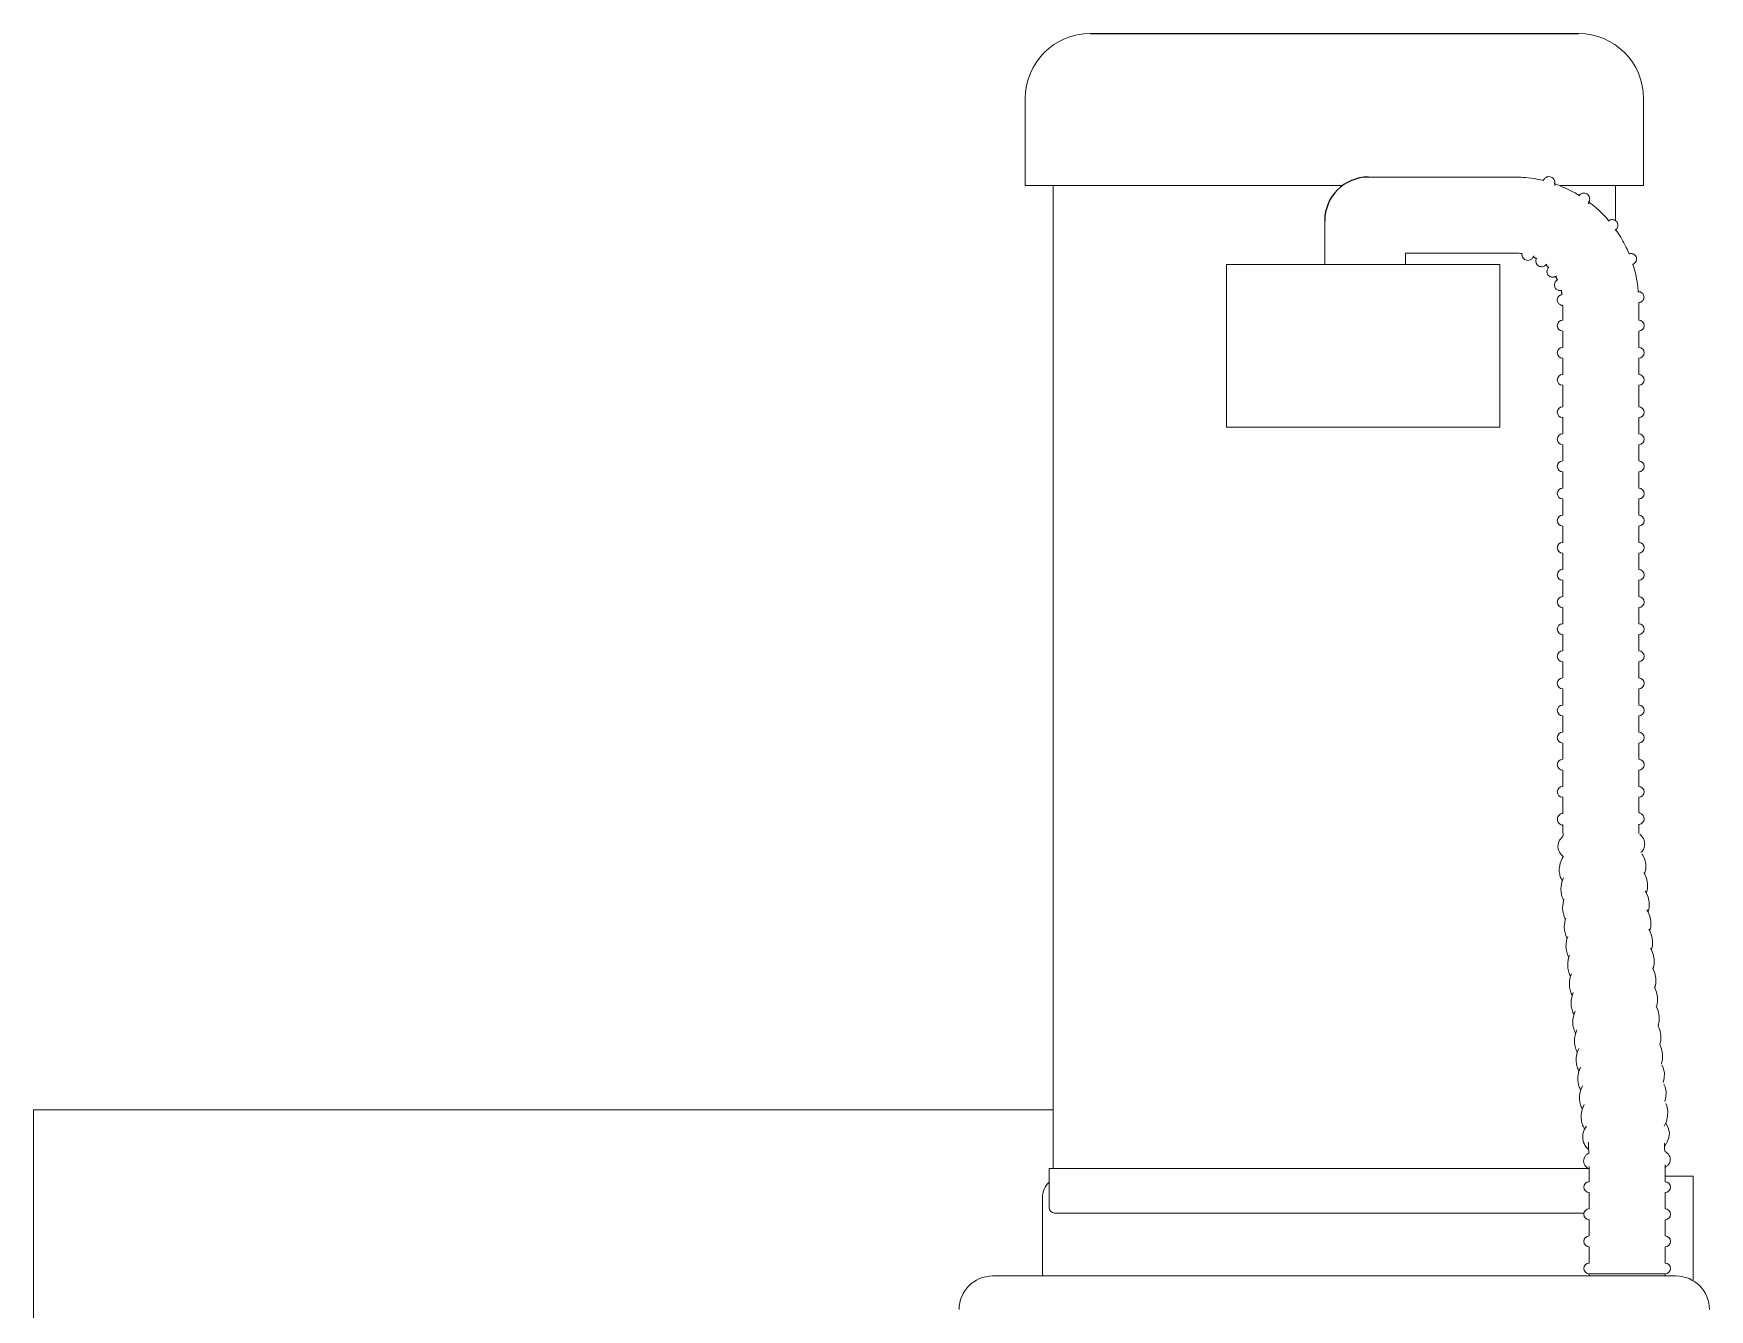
# Model space of a CAD drawing. Header units: inches. Extents: x 1.3 to 23.5, y 7.2 to 20.2.
# Drawn here: x 1.27 to 7.7, y 15.31 to 20.21 of the extents above; entities that cross this region are included whole.
import ezdxf

# ---------------------------------------------------------------- set-up
doc = ezdxf.new("R2010")
doc.units = ezdxf.units.IN
doc.header["$MEASUREMENT"] = 0

msp = doc.modelspace()

# ---------------------------------------------------------------- linework, layer by layer
msp.add_line((5.324454, 20.207465), (7.199454, 20.207465))
at = {"color": 7, "linetype": 'Continuous', "lineweight": 15}
for p, q in [((6.293915, 19.624131), (5.074454, 19.624131)), ((7.449454, 19.624131), (7.130589, 19.624131)), ((7.130589, 19.624131), (7.130589, 19.621411)), ((5.84729, 18.695798), (5.84729, 19.320798)), ((5.84729, 19.320798), (5.9004, 19.320798)), ((5.9004, 19.320798), (5.901562, 19.320798)), ((5.901562, 19.320798), (6.897757, 19.320798)), ((6.534687, 19.364098), (6.963622, 19.364098)), ((6.897757, 18.695798), (6.897757, 19.320798)), ((7.139438, 19.064498), (7.138883, 19.064498)), ((7.139438, 18.960331), (7.138883, 18.960331)), ((7.139438, 18.856165), (7.138883, 18.856165)), ((5.84729, 18.695798), (5.9004, 18.695798)), ((5.9004, 18.695798), (5.901562, 18.695798)), ((5.901562, 18.695798), (6.897757, 18.695798)), ((7.139438, 18.732108), (7.138883, 18.732108)), ((7.139438, 18.627941), (7.138883, 18.627941)), ((7.139438, 18.523774), (7.138883, 18.523774)), ((7.139438, 18.419608), (7.138883, 18.419608)), ((7.139438, 18.315441), (7.138883, 18.315441)), ((7.139438, 18.211274), (7.138883, 18.211274)), ((7.139438, 18.107108), (7.138883, 18.107108)), ((7.139438, 18.002941), (7.138883, 18.002941)), ((7.139438, 17.898775), (7.138883, 17.898775)), ((7.139438, 17.794608), (7.138883, 17.794608)), ((7.139438, 17.690441), (7.138883, 17.690441)), ((7.139438, 17.586275), (7.138883, 17.586275)), ((7.139438, 17.482108), (7.138883, 17.482108)), ((7.139438, 17.377941), (7.138883, 17.377941)), ((7.139438, 17.273775), (7.138883, 17.273775)), ((1.265121, 10.040298), (1.265121, 16.073631)), ((1.265121, 16.073631), (5.181954, 16.073631)), ((7.239095, 15.847465), (5.16612, 15.847465)), ((7.53314, 15.818548), (7.64012, 15.818548)), ((7.64012, 15.818548), (7.64012, 15.416514)), ((5.14012, 15.434868), (5.14012, 15.735215)), ((5.186954, 15.676798), (7.220292, 15.676798)), ((7.573901, 15.434868), (4.948901, 15.434868)), ((7.240564, 15.442831), (7.532231, 15.442831))]:
    msp.add_line(p, q, dxfattribs=at)
at = {"color": 7, "linetype": 'Continuous', "lineweight": 15, "flags": 128}
for points in [[(7.140934, 17.044828), (7.136881, 17.038888), (7.12903, 17.020163), (7.125828, 17.004002), (7.125828, 17.004002)], [(7.453217, 16.979732), (7.457562, 16.997395), (7.457873, 17.016283), (7.454024, 17.034483), (7.446286, 17.051605), (7.443257, 17.055797)], [(7.142032, 16.96485), (7.135585, 16.948496), (7.13222, 16.930077), (7.13222, 16.930077)], [(7.460046, 16.906072), (7.463951, 16.923208), (7.464247, 16.943299), (7.460388, 16.962782), (7.452589, 16.981216), (7.451009, 16.983554)], [(7.144358, 16.881436), (7.142074, 16.875641), (7.138708, 16.857222), (7.138708, 16.857222)], [(7.466535, 16.833217), (7.470439, 16.850353), (7.470736, 16.870444), (7.466877, 16.889927), (7.459077, 16.908361), (7.455467, 16.913704)], [(7.151359, 16.809879), (7.148563, 16.802786), (7.145197, 16.784367), (7.145197, 16.784367)], [(7.473024, 16.760362), (7.476928, 16.777498), (7.477225, 16.797589), (7.473365, 16.817072), (7.465566, 16.835506), (7.461956, 16.840849)], [(7.158359, 16.738322), (7.155052, 16.729931), (7.151686, 16.711512), (7.151686, 16.711512)], [(7.479512, 16.687507), (7.483417, 16.704643), (7.483713, 16.724734), (7.479854, 16.744217), (7.472055, 16.762651), (7.469191, 16.766889)], [(7.486001, 16.614652), (7.489906, 16.631789), (7.490202, 16.651879), (7.486343, 16.671362), (7.478544, 16.689796), (7.476427, 16.692929)], [(7.16536, 16.666766), (7.161541, 16.657076), (7.158175, 16.638658), (7.158175, 16.638658)], [(7.49249, 16.541797), (7.496394, 16.558934), (7.496691, 16.579024), (7.492832, 16.598507), (7.485033, 16.616941), (7.483663, 16.618968)], [(7.17236, 16.595209), (7.168029, 16.584221), (7.164664, 16.565803), (7.164664, 16.565803)], [(7.498979, 16.468942), (7.502883, 16.486079), (7.50318, 16.506169), (7.49932, 16.525652), (7.491521, 16.544086), (7.490898, 16.545008)], [(7.179361, 16.523653), (7.174518, 16.511366), (7.171152, 16.492947), (7.171152, 16.492947)], [(7.186361, 16.452096), (7.181007, 16.438511), (7.177641, 16.420092), (7.177641, 16.420092)], [(7.505467, 16.396087), (7.509372, 16.413224), (7.509668, 16.433314), (7.505809, 16.452797), (7.498148, 16.470906)], [(7.193362, 16.380539), (7.187496, 16.365656), (7.18413, 16.347238), (7.18413, 16.347238)], [(7.511956, 16.323232), (7.515861, 16.340369), (7.516157, 16.360459), (7.512298, 16.379942), (7.505467, 16.396087)], [(7.200362, 16.308983), (7.193984, 16.292801), (7.190619, 16.274383), (7.190619, 16.274383)], [(7.518445, 16.250377), (7.522349, 16.267514), (7.522646, 16.287604), (7.518787, 16.307087), (7.512787, 16.321268)], [(7.207363, 16.237426), (7.200473, 16.219946), (7.197107, 16.201528), (7.197107, 16.201528)], [(7.524934, 16.177522), (7.528838, 16.194659), (7.529135, 16.214749), (7.525276, 16.234232), (7.520107, 16.24645)], [(7.214363, 16.165869), (7.206962, 16.147091), (7.203596, 16.128673), (7.203596, 16.128673)], [(7.531422, 16.104667), (7.535327, 16.121804), (7.535624, 16.141894), (7.531764, 16.161377), (7.527426, 16.171631)], [(7.221373, 16.094218), (7.221251, 16.094025), (7.213451, 16.074236), (7.210085, 16.055818), (7.210085, 16.055818)], [(7.528607, 16.009763), (7.537223, 16.02879), (7.541816, 16.048949), (7.542112, 16.069039), (7.538253, 16.088523), (7.534746, 16.096812)], [(7.229606, 16.010062), (7.221398, 15.996095), (7.216634, 15.9812), (7.216078, 15.977872), (7.216078, 15.977872)], [(7.529755, 15.934526), (7.532967, 15.937933), (7.541867, 15.952347), (7.547028, 15.967242), (7.548422, 15.983829), (7.545543, 15.999592), (7.53472, 16.023264)]]:
    msp.add_lwpolyline(points, dxfattribs=at)
at = {"color": 7, "linetype": 'Continuous', "lineweight": 15}
for centre, radius, start, end in [((5.324454, 19.957465), 0.25, 90, 180), ((7.199454, 19.957465), 0.25, 0, 90), ((7.138883, 19.085331), 0.020833, 90, 270), ((7.430549, 19.085331), 0.020833, 270, 90), ((7.138883, 18.981165), 0.020833, 90, 270), ((7.430549, 18.981165), 0.020833, 270, 90), ((7.138883, 18.876998), 0.020833, 90, 270), ((7.430549, 18.876998), 0.020833, 270, 90), ((7.138883, 18.752941), 0.020833, 90, 270), ((7.430549, 18.752941), 0.020833, 270, 90), ((7.138883, 18.648775), 0.020833, 90, 270), ((7.430549, 18.648775), 0.020833, 270, 90), ((7.138883, 18.544608), 0.020833, 90, 270), ((7.430549, 18.544608), 0.020833, 270, 90), ((7.138883, 18.440441), 0.020833, 90, 270), ((7.430549, 18.440441), 0.020833, 270, 90), ((7.138883, 18.336275), 0.020833, 90, 270), ((7.430549, 18.336275), 0.020833, 270, 90), ((7.138883, 18.232108), 0.020833, 90, 270), ((7.430549, 18.232108), 0.020833, 270, 90), ((7.138883, 18.127941), 0.020833, 90, 270), ((7.430549, 18.127941), 0.020833, 270, 90), ((7.138883, 18.023775), 0.020833, 90, 270), ((7.430549, 18.023775), 0.020833, 270, 90), ((7.138883, 17.919608), 0.020833, 90, 270), ((7.430549, 17.919608), 0.020833, 270, 90), ((7.138883, 17.815441), 0.020833, 90, 270), ((7.430549, 17.815441), 0.020833, 270, 90), ((7.138883, 17.711275), 0.020833, 90, 270), ((7.430549, 17.711275), 0.020833, 270, 90), ((7.138883, 17.607108), 0.020833, 90, 270), ((7.430549, 17.607108), 0.020833, 270, 90), ((7.138883, 17.502941), 0.020833, 90, 270), ((7.430549, 17.502941), 0.020833, 270, 90), ((7.138883, 17.398775), 0.020833, 90, 270), ((7.430549, 17.398775), 0.020833, 270, 90), ((7.138883, 17.294608), 0.020833, 90, 270), ((7.430549, 17.294608), 0.020833, 270, 90), ((5.223454, 15.735215), 0.083333, 133.4719993, 180), ((7.240564, 15.776165), 0.020833, 90, 270), ((7.532231, 15.776165), 0.020833, 270, 90), ((5.186954, 15.697631), 0.020833, 180, 270), ((7.240564, 15.671998), 0.020833, 90, 270), ((7.532231, 15.671998), 0.020833, 270, 90), ((7.240564, 15.567831), 0.020833, 90, 270), ((7.532231, 15.567831), 0.020833, 270, 90), ((7.240564, 15.463665), 0.020833, 90, 270), ((7.532231, 15.463665), 0.020833, 270, 90), ((4.948901, 15.306231), 0.128636, 90, 180), ((7.573901, 15.306231), 0.128636, 0, 90)]:
    msp.add_arc(centre, radius, start, end, dxfattribs=at)
msp.add_arc((6.392313, 19.488424), 0.167626, 90, 180)
for points in [[(5.074454, 19.957465), (5.074454, 19.624131)], [(7.449454, 19.624131), (7.449454, 19.957465)], [(6.96309, 19.656051), (6.392313, 19.656051)], [(5.181954, 19.624131), (5.181954, 16.472465)], [(7.341954, 19.624131), (7.341954, 19.488321)], [(6.224687, 19.488424), (6.224687, 19.320798)], [(6.534687, 19.320798), (6.534687, 19.364098)], [(7.023832, 19.350134), (7.039274, 19.342559)], [(7.073229, 19.319732), (7.085587, 19.307779)], [(7.110898, 19.275642), (7.11914, 19.260193)], [(7.128113, 19.220458), (7.131486, 19.220755)], [(7.133382, 19.221784), (7.13651, 19.204446)], [(7.138883, 19.163234), (7.138883, 19.106165)], [(7.430549, 19.106165), (7.430549, 19.174038)], [(7.138883, 19.064498), (7.138883, 19.001998)], [(7.430549, 19.001998), (7.430549, 19.064498)], [(7.138883, 18.960331), (7.138883, 18.897831)], [(7.430549, 18.897831), (7.430549, 18.960331)], [(7.138883, 18.856165), (7.138883, 18.773775)], [(7.430549, 18.773775), (7.430549, 18.856165)], [(7.138883, 18.732108), (7.138883, 18.669608)], [(7.430549, 18.669608), (7.430549, 18.732108)], [(7.138883, 18.627941), (7.138883, 18.565441)], [(7.430549, 18.565441), (7.430549, 18.627941)], [(7.138883, 18.523774), (7.138883, 18.461274)], [(7.430549, 18.461274), (7.430549, 18.523774)], [(7.138883, 18.419608), (7.138883, 18.357108)], [(7.430549, 18.357108), (7.430549, 18.419608)], [(7.138883, 18.315441), (7.138883, 18.252941)], [(7.430549, 18.252941), (7.430549, 18.315441)], [(7.138883, 18.211274), (7.138883, 18.148774)], [(7.430549, 18.148774), (7.430549, 18.211274)], [(7.138883, 18.107108), (7.138883, 18.044608)], [(7.430549, 18.044608), (7.430549, 18.107108)], [(7.138883, 18.002941), (7.138883, 17.940441)], [(7.430549, 17.940441), (7.430549, 18.002941)], [(7.138883, 17.898775), (7.138883, 17.836275)], [(7.430549, 17.836275), (7.430549, 17.898775)], [(7.138883, 17.794608), (7.138883, 17.732108)], [(7.430549, 17.732108), (7.430549, 17.794608)], [(7.138883, 17.690441), (7.138883, 17.627941)], [(7.430549, 17.627941), (7.430549, 17.690441)], [(7.138883, 17.586275), (7.138883, 17.523775)], [(7.430549, 17.523775), (7.430549, 17.586275)], [(7.138883, 17.482108), (7.138883, 17.419608)], [(7.430549, 17.419608), (7.430549, 17.482108)], [(7.138883, 17.377941), (7.138883, 17.315441)], [(7.430549, 17.315441), (7.430549, 17.377941)], [(7.138883, 17.273775), (7.138883, 17.213003)], [(7.430561, 17.215149), (7.430549, 17.273775)], [(7.138883, 17.220522), (7.138904, 17.210166)], [(7.430561, 17.215149), (7.430549, 17.220522)], [(5.181954, 16.472465), (5.181954, 15.847465)], [(5.16612, 15.847465), (5.16612, 15.697631)], [(7.240564, 15.798474), (7.240564, 15.796998)], [(7.532231, 15.796998), (7.532231, 15.798474)], [(7.240564, 15.755331), (7.240564, 15.692831)], [(7.532231, 15.692831), (7.532231, 15.755331)], [(7.240564, 15.651165), (7.240564, 15.588665)], [(7.532231, 15.588665), (7.532231, 15.651165)], [(7.240564, 15.546998), (7.240564, 15.484498)], [(7.532231, 15.484498), (7.532231, 15.546998)], [(7.240564, 15.442831), (7.240564, 15.434868)], [(7.532231, 15.434868), (7.532231, 15.442831)]]:
    msp.add_open_spline(points, degree=1, dxfattribs=at)
for points, knots in [([(7.066902, 19.64227), (7.057791, 19.644344), (7.034232, 19.649707), (6.999501, 19.654497), (6.973893, 19.65559), (6.96309, 19.656051)], [0, 0, 0, 0, 0.26717409, 0.6908418, 1, 1, 1, 1]), ([(7.108508, 19.623687), (7.108539, 19.62394), (7.109129, 19.628888), (7.109068, 19.633604), (7.107706, 19.641639), (7.104751, 19.648268), (7.098916, 19.654493), (7.090362, 19.65815), (7.081563, 19.65793), (7.074674, 19.655093), (7.06998, 19.651446), (7.066452, 19.647497), (7.064607, 19.64463), (7.063553, 19.642993)], [0, 0, 0, 0, 0.01211818, 0.23712795, 0.33345516, 0.41108971, 0.49115202, 0.57410953, 0.6564292, 0.72725889, 0.79975632, 0.88562011, 1, 1, 1, 1]), ([(7.204162, 19.584438), (7.196133, 19.58922), (7.175365, 19.60159), (7.142506, 19.617501), (7.11707, 19.626778), (7.105563, 19.630974)], [0, 0, 0, 0, 0.25658142, 0.66369908, 1, 1, 1, 1]), ([(7.236716, 19.552743), (7.238044, 19.555727), (7.240324, 19.560846), (7.242043, 19.566962), (7.242645, 19.573982), (7.240789, 19.581889), (7.235813, 19.589023), (7.228333, 19.593589), (7.220528, 19.594813), (7.214038, 19.593725), (7.209114, 19.591582), (7.205171, 19.589031), (7.202883, 19.587034), (7.201608, 19.585921)], [0, 0, 0, 0, 0.17810663, 0.30561608, 0.39420808, 0.46684663, 0.54251126, 0.61882491, 0.68819267, 0.75051074, 0.8163156, 0.89763048, 1, 1, 1, 1]), ([(7.316941, 19.487141), (7.310772, 19.494162), (7.294808, 19.512333), (7.268435, 19.537593), (7.247087, 19.554259), (7.237437, 19.561793)], [0, 0, 0, 0, 0.25653046, 0.66391044, 1, 1, 1, 1]), ([(7.340287, 19.450641), (7.340617, 19.450972), (7.342747, 19.453113), (7.344738, 19.455614), (7.34752, 19.459661), (7.349772, 19.464442), (7.350958, 19.471317), (7.349632, 19.479012), (7.345268, 19.486077), (7.338937, 19.490662), (7.332494, 19.492549), (7.327121, 19.492638), (7.322712, 19.491808), (7.319008, 19.490543), (7.316722, 19.489437), (7.315436, 19.488816)], [0, 0, 0, 0, 0.02802868, 0.18095286, 0.26734837, 0.34387967, 0.41143386, 0.48453147, 0.56045072, 0.63507306, 0.69665968, 0.75377471, 0.81350255, 0.89511962, 1, 1, 1, 1]), ([(7.394364, 19.359901), (7.390648, 19.368477), (7.381027, 19.390683), (7.363684, 19.422825), (7.348491, 19.445247), (7.341629, 19.455374)], [0, 0, 0, 0, 0.25654032, 0.66423348, 1, 1, 1, 1]), ([(6.963622, 19.364098), (6.964938, 19.364043), (6.971995, 19.363747), (6.978948, 19.362393), (6.984604, 19.361291)], [0, 0, 0, 0, 0.18644469, 1, 1, 1, 1]), ([(6.982166, 19.361664), (6.982255, 19.359667), (6.982415, 19.356078), (6.984243, 19.349455), (6.988693, 19.342572), (6.996004, 19.337223), (7.001931, 19.336532), (7.004862, 19.336191)], [0, 0, 0, 0, 0.25976665, 0.46692854, 0.64103648, 0.82248638, 1, 1, 1, 1]), ([(7.004862, 19.336191), (7.007877, 19.33658), (7.013363, 19.337289), (7.01912, 19.341053), (7.023047, 19.344841), (7.026059, 19.34877), (7.02788, 19.352012), (7.028807, 19.353663)], [0, 0, 0, 0, 0.19274698, 0.35073652, 0.52821649, 0.75985706, 1, 1, 1, 1]), ([(7.037393, 19.343273), (7.036925, 19.341793), (7.035976, 19.338788), (7.035294, 19.332733), (7.036881, 19.324702), (7.04149, 19.317478), (7.049058, 19.312257), (7.054665, 19.311658), (7.05747, 19.311359)], [0, 0, 0, 0, 0.191359534, 0.388474607, 0.535185311, 0.688787034, 0.84431833, 1, 1, 1, 1]), ([(7.05747, 19.311359), (7.060179, 19.311686), (7.065141, 19.312286), (7.070027, 19.314945), (7.073884, 19.317557), (7.076321, 19.319824), (7.077666, 19.321075)], [0, 0, 0, 0, 0.234242098, 0.429157544, 0.684937188, 1, 1, 1, 1]), ([(7.407124, 19.320049), (7.407913, 19.320426), (7.410099, 19.321472), (7.41224, 19.322736), (7.415844, 19.325523), (7.419219, 19.329405), (7.421981, 19.335033), (7.422906, 19.342278), (7.421101, 19.349834), (7.416916, 19.35587), (7.411795, 19.359649), (7.407009, 19.361505), (7.403047, 19.362133), (7.399934, 19.362162), (7.397007, 19.361856), (7.395315, 19.361596), (7.393949, 19.361253), (7.393779, 19.36121)], [0, 0, 0, 0, 0.07392637, 0.20476348, 0.26974423, 0.32309028, 0.38757334, 0.45982459, 0.53590516, 0.61120276, 0.6716603, 0.72410625, 0.77075552, 0.81630262, 0.87786814, 0.98482168, 1, 1, 1, 1]), ([(7.42904, 19.215049), (7.428131, 19.224352), (7.425777, 19.248444), (7.419122, 19.284352), (7.411538, 19.310352), (7.408116, 19.322085)], [0, 0, 0, 0, 0.25658768, 0.66451321, 1, 1, 1, 1]), ([(7.084736, 19.308831), (7.084255, 19.308278), (7.082999, 19.306832), (7.081193, 19.303969), (7.078984, 19.299024), (7.077984, 19.292098), (7.079564, 19.284388), (7.084151, 19.277495), (7.090516, 19.27317), (7.096143, 19.271632), (7.098937, 19.27153), (7.099924, 19.271494)], [0, 0, 0, 0, 0.0887944, 0.23205357, 0.35422089, 0.46816678, 0.59146768, 0.71892154, 0.84171371, 0.94405786, 1, 1, 1, 1]), ([(7.099924, 19.271494), (7.10227, 19.271739), (7.106585, 19.27219), (7.110832, 19.273986), (7.113289, 19.274968), (7.115251, 19.276108), (7.115325, 19.276151)], [0, 0, 0, 0, 0.299919535, 0.551772576, 0.983201649, 1, 1, 1, 1]), ([(7.117821, 19.260292), (7.117021, 19.259796), (7.115613, 19.258921), (7.112412, 19.256194), (7.109052, 19.25178), (7.10668, 19.245619), (7.106483, 19.238125), (7.109046, 19.230898), (7.113589, 19.225505), (7.118676, 19.222305), (7.12328, 19.220838), (7.126351, 19.220483), (7.127683, 19.220464), (7.128113, 19.220458)], [0, 0, 0, 0, 0.1221622, 0.21505392, 0.29930372, 0.4008037, 0.51245157, 0.62757171, 0.73402863, 0.82154734, 0.8983402, 0.96712201, 1, 1, 1, 1]), ([(7.134349, 19.204407), (7.13422, 19.204381), (7.133321, 19.204204), (7.130693, 19.203382), (7.126502, 19.201211), (7.121887, 19.19697), (7.118482, 19.190479), (7.117469, 19.182937), (7.119171, 19.175858), (7.122611, 19.17048), (7.126464, 19.167005), (7.130216, 19.164911), (7.133424, 19.163833), (7.135747, 19.163407), (7.137027, 19.163275), (7.137831, 19.163223), (7.138667, 19.163195), (7.139041, 19.163194), (7.139306, 19.163194)], [0, 0, 0, 0, 0.0076787, 0.05342019, 0.11420656, 0.21529818, 0.31731228, 0.42537935, 0.53692557, 0.6244062, 0.69745608, 0.75907371, 0.80915086, 0.84461262, 0.86637856, 0.88758333, 0.92034366, 1, 1, 1, 1]), ([(7.433367, 19.174344), (7.43367, 19.174393), (7.434404, 19.174512), (7.437095, 19.175162), (7.441406, 19.177033), (7.446436, 19.18122), (7.450202, 19.187598), (7.451534, 19.195305), (7.450048, 19.202553), (7.446674, 19.208134), (7.442832, 19.211749), (7.439054, 19.213945), (7.435785, 19.215096), (7.433372, 19.215562), (7.432021, 19.215709), (7.431199, 19.215764), (7.430413, 19.215793), (7.429788, 19.215799), (7.429252, 19.215791), (7.42896, 19.215787)], [0, 0, 0, 0, 0.020481668, 0.049652266, 0.116823904, 0.205627811, 0.305017255, 0.404027667, 0.509143246, 0.590917628, 0.658890469, 0.716303469, 0.763209615, 0.797079315, 0.817645756, 0.836726273, 0.865291056, 0.926806662, 1, 1, 1, 1]), ([(7.124551, 17.204935), (7.122987, 17.203024), (7.119763, 17.199085), (7.117465, 17.189856), (7.119282, 17.180766), (7.123805, 17.174072), (7.128734, 17.170059), (7.133294, 17.167643), (7.136213, 17.166685), (7.137722, 17.166189)], [0, 0, 0, 0, 0.13681343, 0.28194554, 0.43845934, 0.56788365, 0.69573149, 0.8426126, 1, 1, 1, 1]), ([(7.138883, 17.213003), (7.137334, 17.212516), (7.134143, 17.211381), (7.129533, 17.209322), (7.126025, 17.206233), (7.124551, 17.204935)], [0.710955347, 0.710955347, 0.710955347, 0.710955347, 0.811290964, 0.920702476, 1, 1, 1, 1]), ([(7.430939, 17.16803), (7.432768, 17.168641), (7.43655, 17.169904), (7.44227, 17.173), (7.448205, 17.17911), (7.451722, 17.187279), (7.451572, 17.196555), (7.448032, 17.204274), (7.443157, 17.209344), (7.438238, 17.212444), (7.434242, 17.214111), (7.431577, 17.214974), (7.430549, 17.215277)], [0, 0, 0, 0, 0.084368066, 0.17437847, 0.234884417, 0.297690082, 0.362018039, 0.422630569, 0.477765549, 0.537110208, 0.611621442, 0.657586968, 0.657586968, 0.657586968, 0.657586968]), ([(7.139844, 17.124238), (7.136555, 17.121235), (7.130401, 17.114601), (7.124132, 17.104377), (7.122143, 17.096989), (7.121352, 17.09405)], [0.896399348, 0.896399348, 0.896399348, 0.896399348, 0.933516212, 0.973547215, 1, 1, 1, 1]), ([(7.139235, 17.168628), (7.139295, 17.164013), (7.139491, 17.148993), (7.139853, 17.134336), (7.140104, 17.124182)], [0, 0, 0, 0, 0.307262062, 1, 1, 1, 1]), ([(7.431613, 17.134342), (7.431406, 17.142724), (7.431108, 17.154784), (7.430946, 17.167197), (7.430897, 17.170983)], [0, 0, 0, 0, 0.69494948, 1, 1, 1, 1]), ([(7.439339, 17.061218), (7.441333, 17.063359), (7.44647, 17.068871), (7.451526, 17.079397), (7.454291, 17.092543), (7.452783, 17.105915), (7.447335, 17.118297), (7.440792, 17.126532), (7.436296, 17.130814), (7.435092, 17.131886)], [0, 0, 0, 0, 0.024886288, 0.064094183, 0.101102879, 0.140513325, 0.178686466, 0.218006594, 0.231668321, 0.231668321, 0.231668321, 0.231668321]), ([(7.121352, 17.09405), (7.120908, 17.090838), (7.119852, 17.083194), (7.122174, 17.071047), (7.128389, 17.059135), (7.135044, 17.050848), (7.140339, 17.046982), (7.141717, 17.045975)], [0, 0, 0, 0, 0.17658643, 0.42025725, 0.66031763, 0.91160852, 1, 1, 1, 1]), ([(7.125828, 17.004002), (7.125595, 17.000251), (7.124978, 16.990296), (7.127703, 16.97434), (7.132074, 16.960912), (7.13649, 16.954293), (7.137358, 16.952992)], [0, 0, 0, 0, 0.21253196, 0.564142154, 0.914355623, 1, 1, 1, 1]), ([(7.13222, 16.930077), (7.132021, 16.926149), (7.131487, 16.91559), (7.134355, 16.898648), (7.138435, 16.88497), (7.142465, 16.878487), (7.142912, 16.877768)], [0, 0, 0, 0, 0.21831582, 0.58674412, 0.95411186, 1, 1, 1, 1]), ([(7.138708, 16.857222), (7.13851, 16.853294), (7.137976, 16.842735), (7.140844, 16.825793), (7.144924, 16.812115), (7.148954, 16.805632), (7.149401, 16.804913)], [0, 0, 0, 0, 0.21831582, 0.58674412, 0.95411186, 1, 1, 1, 1]), ([(7.145197, 16.784367), (7.144999, 16.780439), (7.144465, 16.76988), (7.147333, 16.752937), (7.151412, 16.739261), (7.155443, 16.732778), (7.15589, 16.732058)], [0, 0, 0, 0, 0.21831578, 0.58674401, 0.95411855, 1, 1, 1, 1]), ([(7.151686, 16.711512), (7.151487, 16.707584), (7.150954, 16.697025), (7.153822, 16.680082), (7.157902, 16.666405), (7.161931, 16.659923), (7.162379, 16.659203)], [0, 0, 0, 0, 0.21831431, 0.58674006, 0.95411218, 1, 1, 1, 1]), ([(7.158175, 16.638658), (7.157976, 16.634729), (7.157442, 16.62417), (7.16031, 16.607228), (7.16439, 16.59355), (7.16842, 16.587068), (7.168868, 16.586348)], [0, 0, 0, 0, 0.21830883, 0.58673716, 0.95411186, 1, 1, 1, 1]), ([(7.164664, 16.565803), (7.164465, 16.561874), (7.163931, 16.551315), (7.166799, 16.534373), (7.170879, 16.520695), (7.174909, 16.514213), (7.175356, 16.513493)], [0, 0, 0, 0, 0.21830884, 0.58673718, 0.95411186, 1, 1, 1, 1]), ([(7.171152, 16.492947), (7.170954, 16.489019), (7.17042, 16.47846), (7.173288, 16.461518), (7.177368, 16.44784), (7.181398, 16.441358), (7.181845, 16.440638)], [0, 0, 0, 0, 0.21830523, 0.58674223, 0.95411162, 1, 1, 1, 1]), ([(7.177641, 16.420092), (7.177443, 16.416164), (7.176909, 16.405605), (7.179777, 16.388663), (7.183857, 16.374985), (7.187886, 16.368503), (7.188334, 16.367783)], [0, 0, 0, 0, 0.21831225, 0.58674225, 0.95411165, 1, 1, 1, 1]), ([(7.18413, 16.347238), (7.183931, 16.343309), (7.183398, 16.33275), (7.186265, 16.315808), (7.190346, 16.302131), (7.194375, 16.295648), (7.194823, 16.294928)], [0, 0, 0, 0, 0.21831357, 0.58674419, 0.95410981, 1, 1, 1, 1]), ([(7.190619, 16.274383), (7.19042, 16.270454), (7.189886, 16.259895), (7.192754, 16.242953), (7.196835, 16.229276), (7.200864, 16.222793), (7.201311, 16.222073)], [0, 0, 0, 0, 0.21831586, 0.58674423, 0.95410985, 1, 1, 1, 1]), ([(7.197107, 16.201528), (7.196909, 16.197599), (7.196375, 16.18704), (7.199243, 16.170097), (7.203323, 16.156422), (7.207353, 16.149938), (7.2078, 16.149218)], [0, 0, 0, 0, 0.218315796, 0.586744065, 0.954116508, 1, 1, 1, 1]), ([(7.203596, 16.128673), (7.203398, 16.124744), (7.202864, 16.114185), (7.205732, 16.097243), (7.209812, 16.083566), (7.213842, 16.077083), (7.214289, 16.076363)], [0, 0, 0, 0, 0.21831434, 0.58674017, 0.95411017, 1, 1, 1, 1]), ([(7.210085, 16.055818), (7.209889, 16.05189), (7.209363, 16.041334), (7.212142, 16.024356), (7.216971, 16.009255), (7.221973, 16.001435), (7.223309, 15.999346)], [0, 0, 0, 0, 0.20064163, 0.53925397, 0.87689592, 1, 1, 1, 1]), ([(7.216078, 15.977872), (7.215771, 15.974452), (7.214986, 15.965713), (7.217336, 15.951671), (7.223931, 15.936846), (7.231152, 15.926148), (7.237002, 15.921013), (7.238442, 15.91975)], [0, 0, 0, 0, 0.16160825, 0.41298937, 0.66254737, 0.91694051, 1, 1, 1, 1]), ([(7.2401, 15.908133), (7.237571, 15.906606), (7.232384, 15.903014), (7.22548, 15.896265), (7.220129, 15.887005), (7.218194, 15.875862), (7.220518, 15.865072), (7.226083, 15.856247), (7.232623, 15.849905), (7.237886, 15.846899), (7.24026, 15.845543)], [0.786141768, 0.786141768, 0.786141768, 0.786141768, 0.810994832, 0.840353111, 0.868839795, 0.894871075, 0.922319155, 0.948527953, 0.976790379, 1, 1, 1, 1]), ([(7.237259, 15.949253), (7.237412, 15.945989), (7.238042, 15.932535), (7.23859, 15.918246), (7.238912, 15.907001), (7.238916, 15.906847)], [0, 0, 0, 0, 0.240104827, 0.989553855, 1, 1, 1, 1]), ([(7.530507, 15.913657), (7.530483, 15.914495), (7.530109, 15.927692), (7.529457, 15.9448), (7.529429, 15.944535), (7.529429, 15.944535)], [0, 0, 0, 0, 0.04755796, 0.74914531, 1, 1, 1, 1]), ([(7.531846, 15.851995), (7.533997, 15.853222), (7.539354, 15.856275), (7.54564, 15.862941), (7.550974, 15.872205), (7.552855, 15.883173), (7.550528, 15.893943), (7.544997, 15.902801), (7.538536, 15.908824), (7.533812, 15.911986), (7.53171, 15.913229)], [0, 0, 0, 0, 0.020647189, 0.051416115, 0.07854841, 0.104524283, 0.131969222, 0.158179126, 0.186440432, 0.207227289, 0.207227289, 0.207227289, 0.207227289]), ([(7.2401, 15.855963), (7.24016, 15.852212), (7.240408, 15.836778), (7.240546, 15.81749), (7.240561, 15.802035), (7.240564, 15.798474)], [0, 0, 0, 0, 0.19809762, 0.81522687, 1, 1, 1, 1]), ([(7.532231, 15.798474), (7.53222, 15.805231), (7.532189, 15.824846), (7.53198, 15.846173), (7.531739, 15.860548), (7.53171, 15.862277)], [0, 0, 0, 0, 0.31612809, 0.91774627, 1, 1, 1, 1])]:
    msp.add_open_spline(points, degree=3, knots=knots, dxfattribs=at)

doc.saveas('drawing.dxf')
